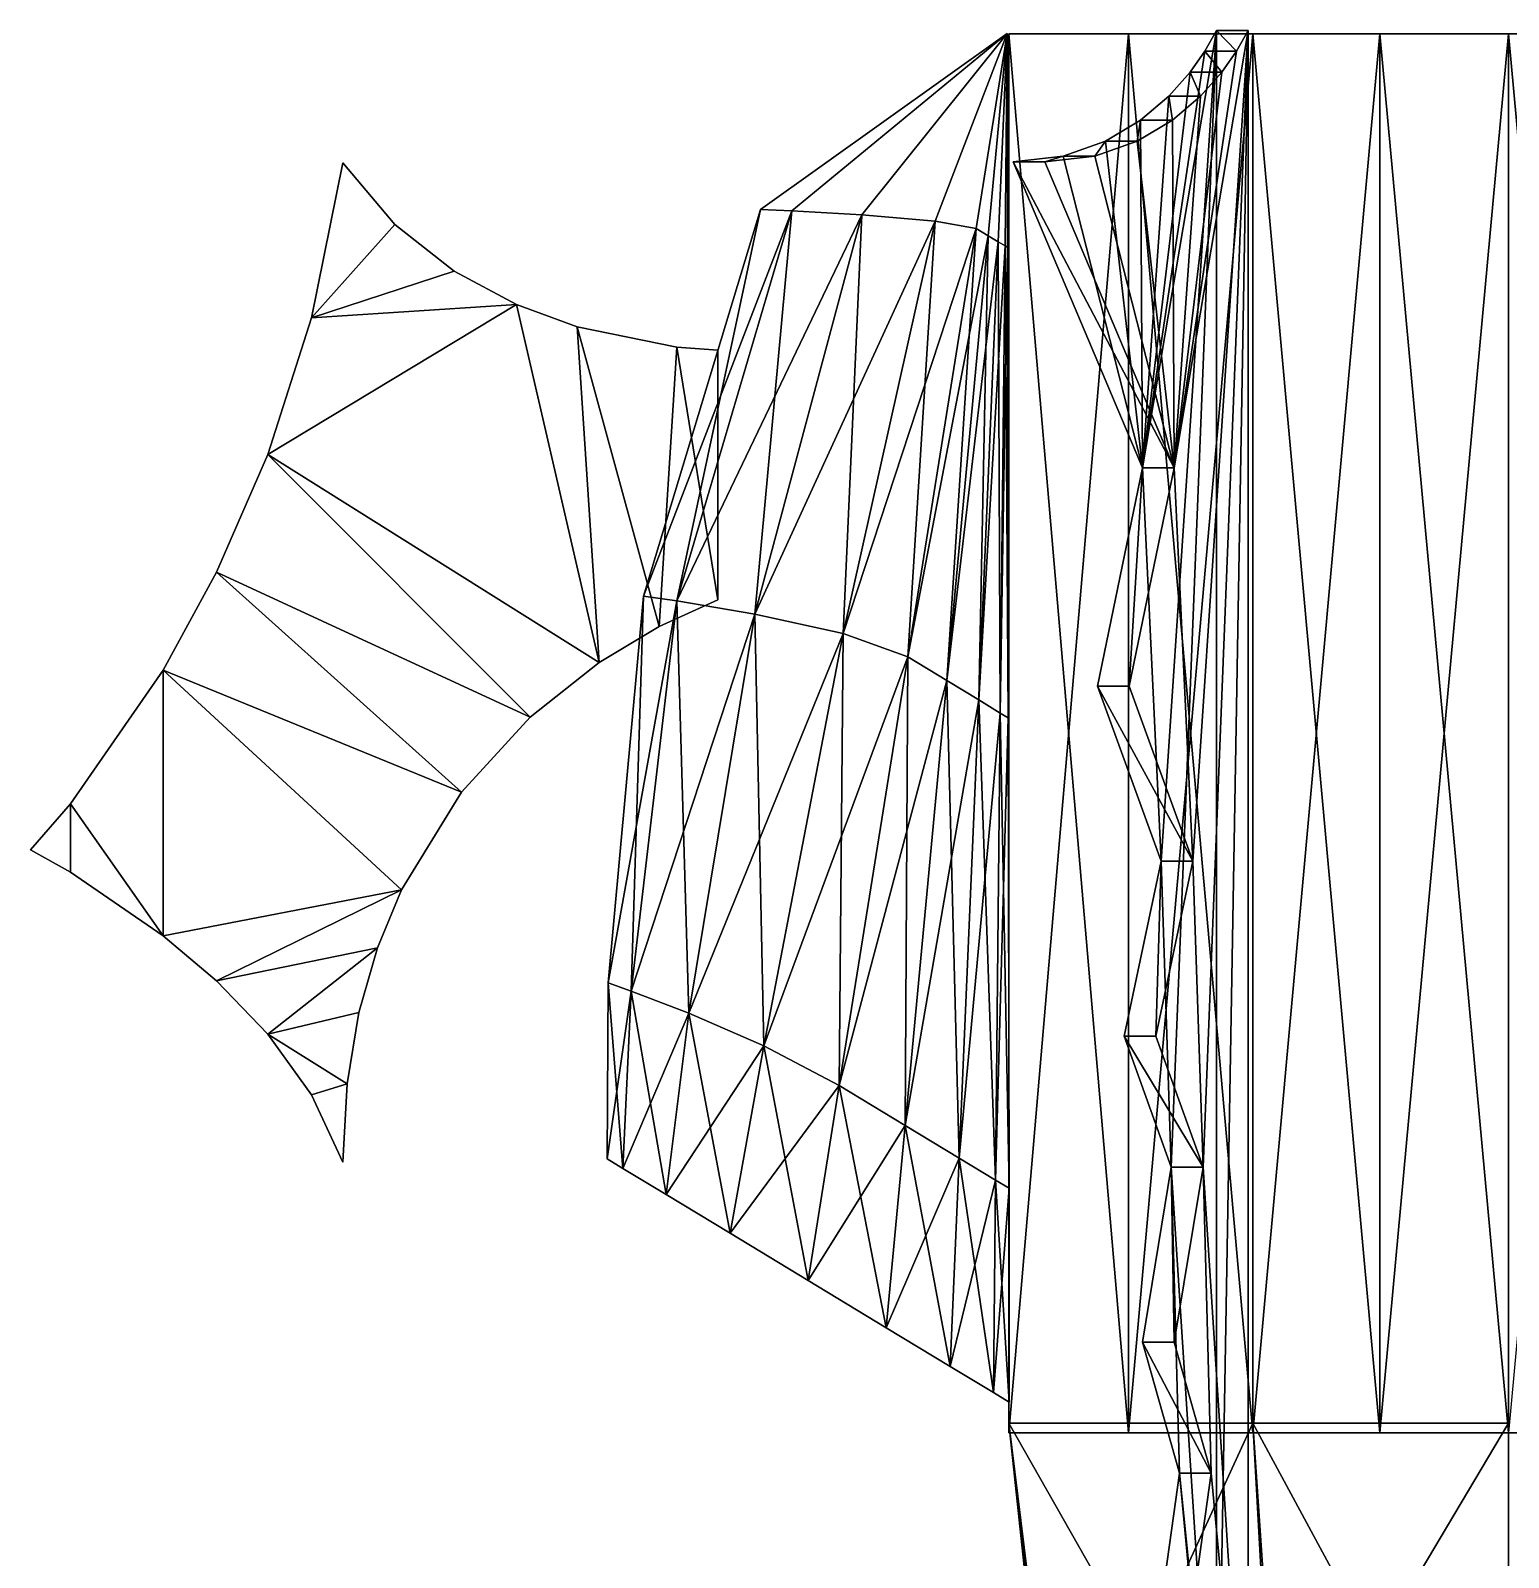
# Model space of a CAD drawing. Header units: metres. Extents: x -2.96 to 2.96, y -4.72 to 1.39.
# Drawn here: x -2.957 to 0, y -1.669 to 1.387 of the extents above; entities that cross this region are included whole.
import ezdxf

# ---------------------------------------------------------------- set-up
doc = ezdxf.new("R2010")
doc.units = ezdxf.units.M

msp = doc.modelspace()

# ---------------------------------------------------------------- linework, layer by layer
at = {"layer": 'Fin 2'}
for points in [[(-0.7322, 0.512, 0.6176), (-0.5843, 1.387, 0.3004), (-0.6074, 1.346, 0.35)], [(-0.6952, -0.2755, 0.5383), (-0.5843, 1.387, 0.3004), (-0.7322, 0.512, 0.6176)], [(-0.6747, -0.888, 0.4943), (-0.5843, 1.387, 0.3004), (-0.6952, -0.2755, 0.5383)], [(-0.6747, -0.888, 0.4943), (-0.5843, -2.288, 0.3004), (-0.5843, 1.387, 0.3004)], [(-0.6688, 0.512, 0.6472), (-0.544, 1.346, 0.3796), (-0.5208, 1.387, 0.33)], [(-0.6318, -0.2755, 0.5679), (-0.6688, 0.512, 0.6472), (-0.5208, 1.387, 0.33)], [(-0.6318, -0.2755, 0.5679), (-0.5208, 1.387, 0.33), (-0.6112, -0.888, 0.5238)], [(-0.5208, 1.387, 0.33), (-0.5208, -2.288, 0.33), (-0.6112, -0.888, 0.5238)], [(-0.544, 1.346, 0.3796), (-0.6074, 1.346, 0.35), (-0.5843, 1.387, 0.3004)], [(-0.5208, 1.387, 0.33), (-0.5843, -2.288, 0.3004), (-0.5208, -2.288, 0.33)], [(-0.5208, 1.387, 0.33), (-0.5843, 1.387, 0.3004), (-0.5843, -2.288, 0.3004)], [(-0.544, 1.346, 0.3796), (-0.5843, 1.387, 0.3004), (-0.5208, 1.387, 0.33)], [(-0.6371, 1.3039, 0.4138), (-0.7322, 0.512, 0.6176), (-0.6074, 1.346, 0.35)], [(-0.544, 1.346, 0.3796), (-0.6688, 0.512, 0.6472), (-0.5737, 1.3039, 0.4434)], [(-0.5737, 1.3039, 0.4434), (-0.6371, 1.3039, 0.4138), (-0.6074, 1.346, 0.35)], [(-0.5737, 1.3039, 0.4434), (-0.6074, 1.346, 0.35), (-0.544, 1.346, 0.3796)], [(-0.7322, 0.512, 0.6176), (-0.6371, 1.3039, 0.4138), (-0.6798, 1.2557, 0.5053)], [(-0.6164, 1.2557, 0.5349), (-0.6798, 1.2557, 0.5053), (-0.6371, 1.3039, 0.4138)], [(-0.6688, 0.512, 0.6472), (-0.6164, 1.2557, 0.5349), (-0.5737, 1.3039, 0.4434)], [(-0.6164, 1.2557, 0.5349), (-0.6371, 1.3039, 0.4138), (-0.5737, 1.3039, 0.4434)], [(-0.6725, 1.2076, 0.6553), (-0.736, 1.2076, 0.6257), (-0.6798, 1.2557, 0.5053)], [(-0.736, 1.2076, 0.6257), (-0.7322, 0.512, 0.6176), (-0.6798, 1.2557, 0.5053)], [(-0.6725, 1.2076, 0.6553), (-0.6798, 1.2557, 0.5053), (-0.6164, 1.2557, 0.5349)], [(-0.6725, 1.2076, 0.6553), (-0.6164, 1.2557, 0.5349), (-0.6688, 0.512, 0.6472)], [(-0.7427, 1.1655, 0.8058), (-0.8062, 1.1655, 0.7762), (-0.736, 1.2076, 0.6257)], [(-0.7322, 0.512, 0.6176), (-0.736, 1.2076, 0.6257), (-0.8062, 1.1655, 0.7762)], [(-0.7427, 1.1655, 0.8058), (-0.736, 1.2076, 0.6257), (-0.6725, 1.2076, 0.6553)], [(-0.6688, 0.512, 0.6472), (-0.7427, 1.1655, 0.8058), (-0.6725, 1.2076, 0.6553)], [(-0.8276, 1.1358, 0.9877), (-0.891, 1.1358, 0.9582), (-0.8062, 1.1655, 0.7762)], [(-0.891, 1.1358, 0.9582), (-0.7322, 0.512, 0.6176), (-0.8062, 1.1655, 0.7762)], [(-0.8276, 1.1358, 0.9877), (-0.8062, 1.1655, 0.7762), (-0.7427, 1.1655, 0.8058)], [(-0.6688, 0.512, 0.6472), (-0.8276, 1.1358, 0.9877), (-0.7427, 1.1655, 0.8058)], [(-0.9276, 1.1245, 1.2023), (-0.9911, 1.1245, 1.1727), (-0.891, 1.1358, 0.9582)], [(-0.7322, 0.512, 0.6176), (-0.891, 1.1358, 0.9582), (-0.9911, 1.1245, 1.1727)], [(-0.9276, 1.1245, 1.2023), (-0.891, 1.1358, 0.9582), (-0.8276, 1.1358, 0.9877)], [(-0.8276, 1.1358, 0.9877), (-0.6688, 0.512, 0.6472), (-0.9276, 1.1245, 1.2023)], [(-0.6688, 0.512, 0.6472), (-0.9911, 1.1245, 1.1727), (-0.9276, 1.1245, 1.2023)], [(-0.6688, 0.512, 0.6472), (-0.7322, 0.512, 0.6176), (-0.9911, 1.1245, 1.1727)], [(-0.7591, 0.0745, 0.8411), (-0.8226, 0.0745, 0.8115), (-0.7322, 0.512, 0.6176)], [(-0.8226, 0.0745, 0.8115), (-0.6952, -0.2755, 0.5383), (-0.7322, 0.512, 0.6176)], [(-0.7591, 0.0745, 0.8411), (-0.7322, 0.512, 0.6176), (-0.6688, 0.512, 0.6472)], [(-0.6688, 0.512, 0.6472), (-0.6318, -0.2755, 0.5679), (-0.7591, 0.0745, 0.8411)], [(-0.6318, -0.2755, 0.5679), (-0.8226, 0.0745, 0.8115), (-0.7591, 0.0745, 0.8411)], [(-0.6318, -0.2755, 0.5679), (-0.6952, -0.2755, 0.5383), (-0.8226, 0.0745, 0.8115)], [(-0.7057, -0.6255, 0.7265), (-0.7692, -0.6255, 0.6969), (-0.6952, -0.2755, 0.5383)], [(-0.6747, -0.888, 0.4943), (-0.6952, -0.2755, 0.5383), (-0.7692, -0.6255, 0.6969)], [(-0.7057, -0.6255, 0.7265), (-0.6952, -0.2755, 0.5383), (-0.6318, -0.2755, 0.5679)], [(-0.7057, -0.6255, 0.7265), (-0.6318, -0.2755, 0.5679), (-0.6112, -0.888, 0.5238)], [(-0.6112, -0.888, 0.5238), (-0.7692, -0.6255, 0.6969), (-0.7057, -0.6255, 0.7265)], [(-0.6112, -0.888, 0.5238), (-0.6747, -0.888, 0.4943), (-0.7692, -0.6255, 0.6969)], [(-0.6688, -1.238, 0.6472), (-0.7322, -1.238, 0.6176), (-0.6747, -0.888, 0.4943)], [(-0.6582, -1.5005, 0.459), (-0.6747, -0.888, 0.4943), (-0.7322, -1.238, 0.6176)], [(-0.6688, -1.238, 0.6472), (-0.6747, -0.888, 0.4943), (-0.6112, -0.888, 0.5238)], [(-0.6747, -0.888, 0.4943), (-0.6582, -1.5005, 0.459), (-0.5843, -2.288, 0.3004)], [(-0.6112, -0.888, 0.5238), (-0.5948, -1.5005, 0.4886), (-0.6688, -1.238, 0.6472)], [(-0.5208, -2.288, 0.33), (-0.5948, -1.5005, 0.4886), (-0.6112, -0.888, 0.5238)], [(-0.5948, -1.5005, 0.4886), (-0.7322, -1.238, 0.6176), (-0.6688, -1.238, 0.6472)], [(-0.5948, -1.5005, 0.4886), (-0.6582, -1.5005, 0.459), (-0.7322, -1.238, 0.6176)], [(-0.6318, -1.763, 0.5679), (-0.6952, -1.763, 0.5383), (-0.6582, -1.5005, 0.459)], [(-0.6952, -1.763, 0.5383), (-0.5843, -2.288, 0.3004), (-0.6582, -1.5005, 0.459)], [(-0.6318, -1.763, 0.5679), (-0.6582, -1.5005, 0.459), (-0.5948, -1.5005, 0.4886)], [(-0.5948, -1.5005, 0.4886), (-0.5208, -2.288, 0.33), (-0.6318, -1.763, 0.5679)]]:
    msp.add_3dface(points, dxfattribs=at)
at = {"layer": 'Hull'}
for points in [[(-1, -1.4194, -0.3), (-1, 1.3806, 0.3), (-1, -1.4194, 0.3)], [(-1, -1.4194, -0.3), (-1, 1.3806, -0.3), (-1, 1.3806, 0.3)], [(-0.7603, -1.4194, -0.3984), (-1, 1.3806, -0.3), (-1, -1.4194, -0.3)], [(-0.7603, -1.4194, -0.3984), (-0.7603, 1.3806, -0.3984), (-1, 1.3806, -0.3)], [(-1, -1.4194, 0.3), (-0.7603, 1.3806, 0.3984), (-0.7603, -1.4194, 0.3984)], [(-1, -1.4194, 0.3), (-1, 1.3806, 0.3), (-0.7603, 1.3806, 0.3984)], [(-1, 1.3806, -0.3), (-0.7603, 1.3806, -0.3984), (-1, 1.3806, 0.3)], [(-0.7603, 1.3806, 0.3984), (-1, 1.3806, 0.3), (-0.7603, 1.3806, -0.3984)], [(-0.5117, -1.4194, -0.4687), (-0.7603, 1.3806, -0.3984), (-0.7603, -1.4194, -0.3984)], [(-0.5117, -1.4194, -0.4687), (-0.5117, 1.3806, -0.4687), (-0.7603, 1.3806, -0.3984)], [(-0.7603, -1.4194, 0.3984), (-0.5117, 1.3806, 0.4688), (-0.5117, -1.4194, 0.4688)], [(-0.7603, -1.4194, 0.3984), (-0.7603, 1.3806, 0.3984), (-0.5117, 1.3806, 0.4688)], [(-0.7603, 1.3806, -0.3984), (-0.5117, 1.3806, -0.4687), (-0.7603, 1.3806, 0.3984)], [(-0.5117, 1.3806, 0.4688), (-0.7603, 1.3806, 0.3984), (-0.5117, 1.3806, -0.4687)], [(-0.2573, -1.4194, -0.5109), (-0.5117, 1.3806, -0.4687), (-0.5117, -1.4194, -0.4687)], [(-0.2573, -1.4194, -0.5109), (-0.2573, 1.3806, -0.5109), (-0.5117, 1.3806, -0.4687)], [(-0.5117, -1.4194, 0.4688), (-0.2573, 1.3806, 0.5109), (-0.2573, -1.4194, 0.5109)], [(-0.5117, -1.4194, 0.4688), (-0.5117, 1.3806, 0.4688), (-0.2573, 1.3806, 0.5109)], [(-0.5117, 1.3806, -0.4687), (-0.2573, 1.3806, -0.5109), (-0.5117, 1.3806, 0.4688)], [(-0.2573, 1.3806, -0.5109), (-0.2573, 1.3806, 0.5109), (-0.5117, 1.3806, 0.4688)], [(0, -1.4194, -0.525), (-0.2573, 1.3806, -0.5109), (-0.2573, -1.4194, -0.5109)], [(0, -1.4194, -0.525), (0, 1.3806, -0.525), (-0.2573, 1.3806, -0.5109)], [(-0.2573, -1.4194, 0.5109), (0, 1.3806, 0.525), (0, -1.4194, 0.525)], [(-0.2573, -1.4194, 0.5109), (-0.2573, 1.3806, 0.5109), (0, 1.3806, 0.525)], [(-0.2573, 1.3806, 0.5109), (-0.2573, 1.3806, -0.5109), (0, 1.3806, 0.525)], [(0, 1.3806, -0.525), (0, 1.3806, 0.525), (-0.2573, 1.3806, -0.5109)], [(0.2573, -1.4194, -0.5109), (0, 1.3806, -0.525), (0, -1.4194, -0.525)], [(0.2573, -1.4194, -0.5109), (0.2573, 1.3806, -0.5109), (0, 1.3806, -0.525)], [(0, -1.4194, 0.525), (0, 1.3806, 0.525), (0.2573, 1.3806, 0.5109)], [(0.2573, 1.3806, -0.5109), (0.2573, 1.3806, 0.5109), (0, 1.3806, -0.525)], [(0.2573, 1.3806, 0.5109), (0, 1.3806, 0.525), (0, 1.3806, -0.525)], [(-0.7603, -1.4194, 0.3984), (-1, -1.4194, -0.3), (-1, -1.4194, 0.3)], [(-1, -1.4194, -0.3), (-0.7603, -1.4194, 0.3984), (-0.7603, -1.4194, -0.3984)], [(-0.5117, -1.4194, -0.4687), (-0.7603, -1.4194, -0.3984), (-0.5117, -1.4194, 0.4688)], [(-0.7603, -1.4194, 0.3984), (-0.5117, -1.4194, 0.4688), (-0.7603, -1.4194, -0.3984)], [(-0.2573, -1.4194, 0.5109), (-0.2573, -1.4194, -0.5109), (-0.5117, -1.4194, -0.4687)], [(-0.5117, -1.4194, 0.4688), (-0.2573, -1.4194, 0.5109), (-0.5117, -1.4194, -0.4687)], [(-0.2573, -1.4194, -0.5109), (-0.2573, -1.4194, 0.5109), (0, -1.4194, -0.525)], [(-0.2573, -1.4194, 0.5109), (0, -1.4194, 0.525), (0, -1.4194, -0.525)], [(0, -1.4194, -0.525), (0, -1.4194, 0.525), (0.2573, -1.4194, -0.5109)]]:
    msp.add_3dface(points, dxfattribs=at)
at = {"layer": 'Nose'}
for points in [[(-0.8965, -2.3137, 0.0857), (-1, -1.4, 0.2978), (-0.8965, -2.239, 0.2811)], [(-0.8965, -2.3137, 0.0857), (-1, -1.4, 0.0915), (-1, -1.4, 0.2978)], [(-0.8965, -2.3393, -0.0007), (-1, -1.4, 0.0915), (-0.8965, -2.3137, 0.0857)], [(-0.8965, -2.3393, -0.0007), (-1, -1.4, -0.0022), (-1, -1.4, 0.0915)], [(-0.8965, -2.3469, -0.082), (-1, -1.4, -0.0022), (-0.8965, -2.3393, -0.0007)], [(-0.8965, -2.3469, -0.082), (-1, -1.4, -0.096), (-1, -1.4, -0.0022)], [(-0.8965, -2.3675, -0.2619), (-1, -1.4, -0.096), (-0.8965, -2.3469, -0.082)], [(-0.8965, -2.3675, -0.2619), (-1, -1.4, -0.3022), (-1, -1.4, -0.096)], [(-0.4587, -2.3527, -0.4), (-1, -1.4, -0.3022), (-0.8965, -2.3675, -0.2619)], [(-0.4587, -2.3527, -0.4), (-0.5117, -1.4, -0.471), (-1, -1.4, -0.3022)], [(-0.8965, -2.239, 0.2811), (-1, -1.4, 0.2978), (-0.5117, -1.4, 0.4665)], [(-0.5117, -1.4, -0.471), (-1, -1.4, -0.096), (-1, -1.4, -0.3022)], [(-1, -1.4, -0.0022), (-1, -1.4, -0.096), (-0.5117, -1.4, -0.471)], [(-0.5117, -1.4, 0.4665), (-1, -1.4, 0.0915), (-1, -1.4, -0.0022)], [(-1, -1.4, 0.0915), (-0.5117, -1.4, 0.4665), (-1, -1.4, 0.2978)], [(-0.5117, -1.4, 0.4665), (-1, -1.4, -0.0022), (-0.5117, -1.4, -0.471)], [(-0.8965, -2.239, 0.2811), (-0.5117, -1.4, 0.4665), (-0.4587, -2.1729, 0.4423)], [(0, -2.3477, -0.4461), (-0.5117, -1.4, -0.471), (-0.4587, -2.3527, -0.4)], [(0, -2.3477, -0.4461), (0, -1.4, -0.5272), (-0.5117, -1.4, -0.471)], [(-0.4587, -2.1729, 0.4423), (-0.5117, -1.4, 0.4665), (0, -1.4, 0.5228)], [(0, -1.4, -0.5272), (-0.5117, -1.4, 0.4665), (-0.5117, -1.4, -0.471)], [(-0.5117, -1.4, 0.4665), (0, -1.4, -0.5272), (0, -1.4, 0.5228)], [(-0.4587, -2.1729, 0.4423), (0, -1.4, 0.5228), (0, -2.1509, 0.4961)]]:
    msp.add_3dface(points, dxfattribs=at)
at = {"layer": 'Wing 1'}
for points in [[(-2.3323, 1.1223, -0.0507), (-2.3951, 0.812, 0.0493), (-2.3951, 0.812, -0.0507)], [(-2.3323, 1.1223, -0.0507), (-2.3323, 1.1223, 0.0493), (-2.3951, 0.812, 0.0493)], [(-2.2283, 0.9985, -0.0507), (-2.3323, 1.1223, -0.0507), (-2.3951, 0.812, -0.0507)], [(-2.3323, 1.1223, 0.0493), (-2.2283, 0.9985, 0.0493), (-2.3951, 0.812, 0.0493)], [(-2.2283, 0.9985, -0.0507), (-2.3323, 1.1223, 0.0493), (-2.3323, 1.1223, -0.0507)], [(-2.2283, 0.9985, -0.0507), (-2.2283, 0.9985, 0.0493), (-2.3323, 1.1223, 0.0493)], [(-2.2283, 0.9985, -0.0507), (-2.3951, 0.812, -0.0507), (-2.1097, 0.9055, -0.0507)], [(-2.3951, 0.812, 0.0493), (-2.2283, 0.9985, 0.0493), (-2.1097, 0.9055, 0.0493)], [(-2.1097, 0.9055, -0.0507), (-2.2283, 0.9985, 0.0493), (-2.2283, 0.9985, -0.0507)], [(-2.1097, 0.9055, -0.0507), (-2.1097, 0.9055, 0.0493), (-2.2283, 0.9985, 0.0493)], [(-2.1097, 0.9055, -0.0507), (-2.3951, 0.812, -0.0507), (-1.9852, 0.8388, -0.0507)], [(-2.3951, 0.812, 0.0493), (-2.1097, 0.9055, 0.0493), (-1.9852, 0.8388, 0.0493)], [(-1.9852, 0.8388, -0.0507), (-2.1097, 0.9055, 0.0493), (-2.1097, 0.9055, -0.0507)], [(-1.9852, 0.8388, -0.0507), (-1.9852, 0.8388, 0.0493), (-2.1097, 0.9055, 0.0493)], [(-2.3951, 0.812, -0.0507), (-2.4827, 0.5383, -0.0507), (-1.9852, 0.8388, -0.0507)], [(-2.4827, 0.5383, -0.0507), (-1.8196, 0.122, -0.0507), (-1.9852, 0.8388, -0.0507)], [(-1.8196, 0.122, 0.0493), (-2.4827, 0.5383, 0.0493), (-1.9852, 0.8388, 0.0493)], [(-2.3951, 0.812, 0.0493), (-1.9852, 0.8388, 0.0493), (-2.4827, 0.5383, 0.0493)], [(-1.8636, 0.7941, -0.0507), (-1.9852, 0.8388, 0.0493), (-1.9852, 0.8388, -0.0507)], [(-1.8636, 0.7941, -0.0507), (-1.8636, 0.7941, 0.0493), (-1.9852, 0.8388, 0.0493)], [(-1.8196, 0.122, -0.0507), (-1.8636, 0.7941, -0.0507), (-1.9852, 0.8388, -0.0507)], [(-1.8196, 0.122, 0.0493), (-1.9852, 0.8388, 0.0493), (-1.8636, 0.7941, 0.0493)], [(-2.3951, 0.812, -0.0507), (-2.4827, 0.5383, 0.0493), (-2.4827, 0.5383, -0.0507)], [(-2.3951, 0.812, -0.0507), (-2.3951, 0.812, 0.0493), (-2.4827, 0.5383, 0.0493)], [(-1.6644, 0.7531, -0.0507), (-1.8636, 0.7941, 0.0493), (-1.8636, 0.7941, -0.0507)], [(-1.6644, 0.7531, -0.0507), (-1.6644, 0.7531, 0.0493), (-1.8636, 0.7941, 0.0493)], [(-1.6644, 0.7531, -0.0507), (-1.8636, 0.7941, -0.0507), (-1.6995, 0.1945, -0.0507)], [(-1.8636, 0.7941, -0.0507), (-1.8196, 0.122, -0.0507), (-1.6995, 0.1945, -0.0507)], [(-1.8636, 0.7941, 0.0493), (-1.6644, 0.7531, 0.0493), (-1.6995, 0.1945, 0.0493)], [(-1.8636, 0.7941, 0.0493), (-1.6995, 0.1945, 0.0493), (-1.8196, 0.122, 0.0493)], [(-1.5823, 0.2473, -0.0507), (-1.6644, 0.7531, -0.0507), (-1.6995, 0.1945, -0.0507)], [(-1.6644, 0.7531, 0.0493), (-1.5823, 0.2473, 0.0493), (-1.6995, 0.1945, 0.0493)], [(-1.5823, 0.7473, -0.0507), (-1.6644, 0.7531, 0.0493), (-1.6644, 0.7531, -0.0507)], [(-1.5823, 0.7473, -0.0507), (-1.5823, 0.7473, 0.0493), (-1.6644, 0.7531, 0.0493)], [(-1.6644, 0.7531, -0.0507), (-1.5823, 0.2473, -0.0507), (-1.5823, 0.7473, -0.0507)], [(-1.5823, 0.2473, 0.0493), (-1.6644, 0.7531, 0.0493), (-1.5823, 0.7473, 0.0493)], [(-1.5823, 0.2473, -0.0507), (-1.5823, 0.7473, 0.0493), (-1.5823, 0.7473, -0.0507)], [(-1.5823, 0.2473, -0.0507), (-1.5823, 0.2473, 0.0493), (-1.5823, 0.7473, 0.0493)], [(-2.4827, 0.5383, -0.0507), (-2.585, 0.3027, 0.0493), (-2.585, 0.3027, -0.0507)], [(-2.4827, 0.5383, -0.0507), (-2.4827, 0.5383, 0.0493), (-2.585, 0.3027, 0.0493)], [(-1.9573, 0.0129, -0.0507), (-2.4827, 0.5383, -0.0507), (-2.585, 0.3027, -0.0507)], [(-2.4827, 0.5383, 0.0493), (-1.9573, 0.0129, 0.0493), (-2.585, 0.3027, 0.0493)], [(-1.8196, 0.122, -0.0507), (-2.4827, 0.5383, -0.0507), (-1.9573, 0.0129, -0.0507)], [(-1.8196, 0.122, 0.0493), (-1.9573, 0.0129, 0.0493), (-2.4827, 0.5383, 0.0493)], [(-2.585, 0.3027, -0.0507), (-2.6917, 0.1066, 0.0493), (-2.6917, 0.1066, -0.0507)], [(-2.585, 0.3027, -0.0507), (-2.585, 0.3027, 0.0493), (-2.6917, 0.1066, 0.0493)], [(-2.095, -0.1373, -0.0507), (-2.585, 0.3027, -0.0507), (-2.6917, 0.1066, -0.0507)], [(-2.095, -0.1373, 0.0493), (-2.6917, 0.1066, 0.0493), (-2.585, 0.3027, 0.0493)], [(-1.9573, 0.0129, -0.0507), (-2.585, 0.3027, -0.0507), (-2.095, -0.1373, -0.0507)], [(-2.585, 0.3027, 0.0493), (-1.9573, 0.0129, 0.0493), (-2.095, -0.1373, 0.0493)], [(-1.6995, 0.1945, -0.0507), (-1.5823, 0.2473, 0.0493), (-1.5823, 0.2473, -0.0507)], [(-1.6995, 0.1945, -0.0507), (-1.6995, 0.1945, 0.0493), (-1.5823, 0.2473, 0.0493)], [(-1.8196, 0.122, -0.0507), (-1.6995, 0.1945, 0.0493), (-1.6995, 0.1945, -0.0507)], [(-1.8196, 0.122, -0.0507), (-1.8196, 0.122, 0.0493), (-1.6995, 0.1945, 0.0493)], [(-2.6917, 0.1066, -0.0507), (-2.8773, -0.1609, 0.0493), (-2.8773, -0.1609, -0.0507)], [(-2.6917, 0.1066, -0.0507), (-2.6917, 0.1066, 0.0493), (-2.8773, -0.1609, 0.0493)], [(-2.6917, -0.4246, -0.0507), (-2.6917, 0.1066, -0.0507), (-2.8773, -0.1609, -0.0507)], [(-2.6917, -0.4246, 0.0493), (-2.8773, -0.1609, 0.0493), (-2.6917, 0.1066, 0.0493)], [(-2.6917, 0.1066, -0.0507), (-2.6917, -0.4246, -0.0507), (-2.2151, -0.3328, -0.0507)], [(-2.2151, -0.3328, -0.0507), (-2.095, -0.1373, -0.0507), (-2.6917, 0.1066, -0.0507)], [(-2.095, -0.1373, 0.0493), (-2.2151, -0.3328, 0.0493), (-2.6917, 0.1066, 0.0493)], [(-2.6917, 0.1066, 0.0493), (-2.2151, -0.3328, 0.0493), (-2.6917, -0.4246, 0.0493)], [(-1.9573, 0.0129, -0.0507), (-1.8196, 0.122, 0.0493), (-1.8196, 0.122, -0.0507)], [(-1.9573, 0.0129, -0.0507), (-1.9573, 0.0129, 0.0493), (-1.8196, 0.122, 0.0493)], [(-2.095, -0.1373, -0.0507), (-1.9573, 0.0129, 0.0493), (-1.9573, 0.0129, -0.0507)], [(-2.095, -0.1373, -0.0507), (-2.095, -0.1373, 0.0493), (-1.9573, 0.0129, 0.0493)], [(-2.2151, -0.3328, -0.0507), (-2.095, -0.1373, 0.0493), (-2.095, -0.1373, -0.0507)], [(-2.2151, -0.3328, -0.0507), (-2.2151, -0.3328, 0.0493), (-2.095, -0.1373, 0.0493)], [(-2.8773, -0.1609, -0.0507), (-2.9573, -0.2527, 0.0493), (-2.9573, -0.2527, -0.0507)], [(-2.8773, -0.1609, -0.0507), (-2.8773, -0.1609, 0.0493), (-2.9573, -0.2527, 0.0493)], [(-2.8773, -0.2977, -0.0507), (-2.8773, -0.1609, -0.0507), (-2.9573, -0.2527, -0.0507)], [(-2.8773, -0.2977, 0.0493), (-2.9573, -0.2527, 0.0493), (-2.8773, -0.1609, 0.0493)], [(-2.8773, -0.1609, -0.0507), (-2.8773, -0.2977, -0.0507), (-2.6917, -0.4246, -0.0507)], [(-2.8773, -0.1609, 0.0493), (-2.6917, -0.4246, 0.0493), (-2.8773, -0.2977, 0.0493)], [(-2.9573, -0.2527, -0.0507), (-2.8773, -0.2977, 0.0493), (-2.8773, -0.2977, -0.0507)], [(-2.9573, -0.2527, -0.0507), (-2.9573, -0.2527, 0.0493), (-2.8773, -0.2977, 0.0493)], [(-2.8773, -0.2977, -0.0507), (-2.6917, -0.4246, 0.0493), (-2.6917, -0.4246, -0.0507)], [(-2.8773, -0.2977, -0.0507), (-2.8773, -0.2977, 0.0493), (-2.6917, -0.4246, 0.0493)], [(-2.2151, -0.3328, -0.0507), (-2.6917, -0.4246, -0.0507), (-2.585, -0.5152, -0.0507)], [(-2.2151, -0.3328, 0.0493), (-2.585, -0.5152, 0.0493), (-2.6917, -0.4246, 0.0493)], [(-2.2151, -0.3328, -0.0507), (-2.585, -0.5152, -0.0507), (-2.2631, -0.449, -0.0507)], [(-2.585, -0.5152, 0.0493), (-2.2151, -0.3328, 0.0493), (-2.2631, -0.449, 0.0493)], [(-2.2631, -0.449, -0.0507), (-2.2151, -0.3328, 0.0493), (-2.2151, -0.3328, -0.0507)], [(-2.2631, -0.449, -0.0507), (-2.2631, -0.449, 0.0493), (-2.2151, -0.3328, 0.0493)], [(-2.6917, -0.4246, -0.0507), (-2.585, -0.5152, 0.0493), (-2.585, -0.5152, -0.0507)], [(-2.6917, -0.4246, -0.0507), (-2.6917, -0.4246, 0.0493), (-2.585, -0.5152, 0.0493)], [(-2.585, -0.5152, -0.0507), (-2.4827, -0.6219, -0.0507), (-2.2631, -0.449, -0.0507)], [(-2.4827, -0.6219, 0.0493), (-2.585, -0.5152, 0.0493), (-2.2631, -0.449, 0.0493)], [(-2.2631, -0.449, -0.0507), (-2.4827, -0.6219, -0.0507), (-2.3001, -0.5782, -0.0507)], [(-2.2631, -0.449, 0.0493), (-2.3001, -0.5782, 0.0493), (-2.4827, -0.6219, 0.0493)], [(-2.3001, -0.5782, -0.0507), (-2.2631, -0.449, 0.0493), (-2.2631, -0.449, -0.0507)], [(-2.3001, -0.5782, -0.0507), (-2.3001, -0.5782, 0.0493), (-2.2631, -0.449, 0.0493)], [(-2.585, -0.5152, -0.0507), (-2.4827, -0.6219, 0.0493), (-2.4827, -0.6219, -0.0507)], [(-2.585, -0.5152, -0.0507), (-2.585, -0.5152, 0.0493), (-2.4827, -0.6219, 0.0493)], [(-2.4827, -0.6219, -0.0507), (-2.3239, -0.7209, -0.0507), (-2.3001, -0.5782, -0.0507)], [(-2.4827, -0.6219, 0.0493), (-2.3001, -0.5782, 0.0493), (-2.3239, -0.7209, 0.0493)], [(-2.3239, -0.7209, -0.0507), (-2.3001, -0.5782, 0.0493), (-2.3001, -0.5782, -0.0507)], [(-2.3239, -0.7209, -0.0507), (-2.3239, -0.7209, 0.0493), (-2.3001, -0.5782, 0.0493)], [(-2.4827, -0.6219, -0.0507), (-2.3951, -0.7432, 0.0493), (-2.3951, -0.7432, -0.0507)], [(-2.4827, -0.6219, -0.0507), (-2.4827, -0.6219, 0.0493), (-2.3951, -0.7432, 0.0493)], [(-2.3951, -0.7432, -0.0507), (-2.3239, -0.7209, -0.0507), (-2.4827, -0.6219, -0.0507)], [(-2.4827, -0.6219, 0.0493), (-2.3239, -0.7209, 0.0493), (-2.3951, -0.7432, 0.0493)], [(-2.3239, -0.7209, -0.0507), (-2.3951, -0.7432, -0.0507), (-2.3323, -0.8777, -0.0507)], [(-2.3323, -0.8777, 0.0493), (-2.3951, -0.7432, 0.0493), (-2.3239, -0.7209, 0.0493)], [(-2.3323, -0.8777, -0.0507), (-2.3239, -0.7209, 0.0493), (-2.3239, -0.7209, -0.0507)], [(-2.3323, -0.8777, -0.0507), (-2.3323, -0.8777, 0.0493), (-2.3239, -0.7209, 0.0493)], [(-2.3951, -0.7432, -0.0507), (-2.3323, -0.8777, 0.0493), (-2.3323, -0.8777, -0.0507)], [(-2.3951, -0.7432, -0.0507), (-2.3951, -0.7432, 0.0493), (-2.3323, -0.8777, 0.0493)]]:
    msp.add_3dface(points, dxfattribs=at)
at = {"layer": '\x7f\x7f\x7fIntake 1'}
for points in [[(-1.4968, 1.0291, 0), (-1.003, 1.381, 0.1985), (-1.4342, 1.0261, 0.2691)], [(-1.4968, 1.0291, 0), (-1.003, 1.381, 0), (-1.003, 1.381, 0.1985)], [(-1.4342, 1.0261, -0.2691), (-1.003, 1.381, 0), (-1.4968, 1.0291, 0)], [(-1.4342, 1.0261, 0.2691), (-1.003, 1.381, 0.292), (-1.294, 1.018, 0.4094)], [(-1.4342, 1.0261, 0.2691), (-1.003, 1.381, 0.1985), (-1.003, 1.381, 0.292)], [(-1.4342, 1.0261, -0.2691), (-1.003, 1.381, -0.1985), (-1.003, 1.381, 0)], [(-1.294, 1.018, -0.4094), (-1.003, 1.381, -0.1985), (-1.4342, 1.0261, -0.2691)], [(-1.294, 1.018, 0.4094), (-1.003, 1.381, 0.3195), (-1.1472, 1.0058, 0.4628)], [(-1.294, 1.018, 0.4094), (-1.003, 1.381, 0.292), (-1.003, 1.381, 0.3195)], [(-1.294, 1.018, -0.4094), (-1.003, 1.381, -0.292), (-1.003, 1.381, -0.1985)], [(-1.1472, 1.0058, -0.4628), (-1.003, 1.381, -0.292), (-1.294, 1.018, -0.4094)], [(-1.1472, 1.0058, 0.4628), (-1.003, 1.381, 0.32), (-1.0652, 0.9911, 0.4713)], [(-1.1472, 1.0058, 0.4628), (-1.003, 1.381, 0.3195), (-1.003, 1.381, 0.32)], [(-1.1472, 1.0058, -0.4628), (-1.003, 1.381, -0.3195), (-1.003, 1.381, -0.292)], [(-1.0652, 0.9911, -0.4712), (-1.003, 1.381, -0.3195), (-1.1472, 1.0058, -0.4628)], [(-1.0652, 0.9911, -0.4712), (-1.003, 1.381, -0.32), (-1.003, 1.381, -0.3195)], [(-1.0408, 0.9763, -0.4628), (-1.003, 1.381, -0.32), (-1.0652, 0.9911, -0.4712)], [(-1.0652, 0.9911, 0.4713), (-1.003, 1.381, 0.3195), (-1.0408, 0.9763, 0.4628)], [(-1.0652, 0.9911, 0.4713), (-1.003, 1.381, 0.32), (-1.003, 1.381, 0.3195)], [(-1.0408, 0.9763, -0.4628), (-1.003, 1.381, -0.3195), (-1.003, 1.381, -0.32)], [(-1.0208, 0.9642, -0.4094), (-1.003, 1.381, -0.3195), (-1.0408, 0.9763, -0.4628)], [(-1.0408, 0.9763, 0.4628), (-1.003, 1.381, 0.292), (-1.0208, 0.9642, 0.4094)], [(-1.0408, 0.9763, 0.4628), (-1.003, 1.381, 0.3195), (-1.003, 1.381, 0.292)], [(-1.0208, 0.9642, -0.4094), (-1.003, 1.381, -0.292), (-1.003, 1.381, -0.3195)], [(-1.0073, 0.956, -0.2691), (-1.003, 1.381, -0.292), (-1.0208, 0.9642, -0.4094)], [(-1.0208, 0.9642, 0.4094), (-1.003, 1.381, 0.1985), (-1.0073, 0.956, 0.2691)], [(-1.0208, 0.9642, 0.4094), (-1.003, 1.381, 0.292), (-1.003, 1.381, 0.1985)], [(-1.0073, 0.956, -0.2691), (-1.003, 1.381, -0.1985), (-1.003, 1.381, -0.292)], [(-1.0023, 0.953, 0), (-1.003, 1.381, -0.1985), (-1.0073, 0.956, -0.2691)], [(-1.0073, 0.956, 0.2691), (-1.003, 1.381, 0), (-1.0023, 0.953, 0)], [(-1.0073, 0.956, 0.2691), (-1.003, 1.381, 0.1985), (-1.003, 1.381, 0)], [(-1.0023, 0.953, 0), (-1.003, 1.381, 0), (-1.003, 1.381, -0.1985)], [(-1.003, 1.381, -0.292), (-1.003, 1.381, -0.1985), (-1.003, 1.381, -0.1985)], [(-1.003, 1.381, -0.292), (-1.003, 1.381, -0.292), (-1.003, 1.381, -0.3195)], [(-1.003, 1.381, -0.1985), (-1.003, 1.381, 0), (-1.003, 1.381, -0.1985)], [(-1.003, 1.381, 0.1985), (-1.003, 1.381, 0.1985), (-1.003, 1.381, 0.292)], [(-1.003, 1.381, 0.292), (-1.003, 1.381, 0.292), (-1.003, 1.381, 0.3195)], [(-1.003, 1.381, 0), (-1.003, 1.381, 0), (-1.003, 1.381, 0.1985)], [(-1.003, 1.381, -0.3195), (-1.003, 1.381, -0.3195), (-1.003, 1.381, -0.32)], [(-1.003, 1.381, -0.292), (-1.003, 1.381, -0.292), (-1.003, 1.381, -0.1985)], [(-1.003, 1.381, -0.1985), (-1.003, 1.381, 0), (-1.003, 1.381, 0)], [(-1.003, 1.381, 0), (-1.003, 1.381, 0.1985), (-1.003, 1.381, 0.1985)], [(-1.003, 1.381, 0.3195), (-1.003, 1.381, 0.32), (-1.003, 1.381, 0.3195)], [(-1.003, 1.381, 0.292), (-1.003, 1.381, 0.3195), (-1.003, 1.381, 0.3195)], [(-1.003, 1.381, 0.292), (-1.003, 1.381, 0.1985), (-1.003, 1.381, 0.292)], [(-1.003, 1.381, -0.3195), (-1.003, 1.381, -0.3195), (-1.003, 1.381, -0.292)], [(-1.7311, 0.255, 0), (-1.4968, 1.0291, 0), (-1.4342, 1.0261, 0.2691)], [(-1.664, 0.2454, -0.2793), (-1.4968, 1.0291, 0), (-1.7311, 0.255, 0)], [(-1.7311, 0.255, 0), (-1.4342, 1.0261, 0.2691), (-1.664, 0.2454, 0.2793)], [(-1.664, 0.2454, -0.2793), (-1.4342, 1.0261, -0.2691), (-1.4968, 1.0291, 0)], [(-1.664, 0.2454, 0.2793), (-1.4342, 1.0261, 0.2691), (-1.294, 1.018, 0.4094)], [(-1.5081, 0.2192, -0.4541), (-1.4342, 1.0261, -0.2691), (-1.664, 0.2454, -0.2793)], [(-1.664, 0.2454, 0.2793), (-1.294, 1.018, 0.4094), (-1.5081, 0.2192, 0.4541)], [(-1.5081, 0.2192, -0.4541), (-1.294, 1.018, -0.4094), (-1.4342, 1.0261, -0.2691)], [(-1.5081, 0.2192, 0.4541), (-1.294, 1.018, 0.4094), (-1.1472, 1.0058, 0.4628)], [(-1.3315, 0.1805, -0.5444), (-1.294, 1.018, -0.4094), (-1.5081, 0.2192, -0.4541)], [(-1.3315, 0.1805, -0.5444), (-1.1472, 1.0058, -0.4628), (-1.294, 1.018, -0.4094)], [(-1.5081, 0.2192, 0.4541), (-1.1472, 1.0058, 0.4628), (-1.3315, 0.1805, 0.5444)], [(-1.3315, 0.1805, 0.5444), (-1.1472, 1.0058, 0.4628), (-1.0652, 0.9911, 0.4713)], [(-1.2021, 0.1332, -0.57), (-1.1472, 1.0058, -0.4628), (-1.3315, 0.1805, -0.5444)], [(-1.3315, 0.1805, 0.5444), (-1.0652, 0.9911, 0.4713), (-1.2021, 0.1332, 0.57)], [(-1.2021, 0.1332, -0.57), (-1.0652, 0.9911, -0.4712), (-1.1472, 1.0058, -0.4628)], [(-1.124, 0.0859, -0.5444), (-1.0652, 0.9911, -0.4712), (-1.2021, 0.1332, -0.57)], [(-1.2021, 0.1332, 0.57), (-1.0652, 0.9911, 0.4713), (-1.0408, 0.9763, 0.4628)], [(-1.124, 0.0859, -0.5444), (-1.0408, 0.9763, -0.4628), (-1.0652, 0.9911, -0.4712)], [(-1.2021, 0.1332, 0.57), (-1.0408, 0.9763, 0.4628), (-1.124, 0.0859, 0.5444)], [(-1.06, 0.0472, -0.4541), (-1.0408, 0.9763, -0.4628), (-1.124, 0.0859, -0.5444)], [(-1.124, 0.0859, 0.5444), (-1.0408, 0.9763, 0.4628), (-1.0208, 0.9642, 0.4094)], [(-1.124, 0.0859, 0.5444), (-1.0208, 0.9642, 0.4094), (-1.06, 0.0472, 0.4541)], [(-1.06, 0.0472, -0.4541), (-1.0208, 0.9642, -0.4094), (-1.0408, 0.9763, -0.4628)], [(-1.0168, 0.021, -0.2793), (-1.0208, 0.9642, -0.4094), (-1.06, 0.0472, -0.4541)], [(-1.06, 0.0472, 0.4541), (-1.0208, 0.9642, 0.4094), (-1.0073, 0.956, 0.2691)], [(-1.06, 0.0472, 0.4541), (-1.0073, 0.956, 0.2691), (-1.0168, 0.021, 0.2793)], [(-1.0168, 0.021, -0.2793), (-1.0073, 0.956, -0.2691), (-1.0208, 0.9642, -0.4094)], [(-1.0009, 0.0114, 0), (-1.0073, 0.956, -0.2691), (-1.0168, 0.021, -0.2793)], [(-1.0168, 0.021, 0.2793), (-1.0073, 0.956, 0.2691), (-1.0023, 0.953, 0)], [(-1.0168, 0.021, 0.2793), (-1.0023, 0.953, 0), (-1.0009, 0.0114, 0)], [(-1.0009, 0.0114, 0), (-1.0023, 0.953, 0), (-1.0073, 0.956, -0.2691)], [(-1.8015, -0.5191, 0), (-1.7311, 0.255, 0), (-1.664, 0.2454, 0.2793)], [(-1.7555, -0.5353, -0.2616), (-1.7311, 0.255, 0), (-1.8015, -0.5191, 0)], [(-1.8015, -0.5191, 0), (-1.664, 0.2454, 0.2793), (-1.7555, -0.5353, 0.2616)], [(-1.7555, -0.5353, -0.2616), (-1.664, 0.2454, -0.2793), (-1.7311, 0.255, 0)], [(-1.7555, -0.5353, 0.2616), (-1.664, 0.2454, 0.2793), (-1.5081, 0.2192, 0.4541)], [(-1.6403, -0.5795, -0.4578), (-1.664, 0.2454, -0.2793), (-1.7555, -0.5353, -0.2616)], [(-1.6403, -0.5795, -0.4578), (-1.5081, 0.2192, -0.4541), (-1.664, 0.2454, -0.2793)], [(-1.7555, -0.5353, 0.2616), (-1.5081, 0.2192, 0.4541), (-1.6403, -0.5795, 0.4578)], [(-1.6403, -0.5795, 0.4578), (-1.5081, 0.2192, 0.4541), (-1.3315, 0.1805, 0.5444)], [(-1.4901, -0.6448, -0.581), (-1.5081, 0.2192, -0.4541), (-1.6403, -0.5795, -0.4578)], [(-1.4901, -0.6448, -0.581), (-1.3315, 0.1805, -0.5444), (-1.5081, 0.2192, -0.4541)], [(-1.6403, -0.5795, 0.4578), (-1.3315, 0.1805, 0.5444), (-1.4901, -0.6448, 0.581)], [(-1.4901, -0.6448, 0.581), (-1.3315, 0.1805, 0.5444), (-1.2021, 0.1332, 0.57)], [(-1.339, -0.7246, -0.6237), (-1.3315, 0.1805, -0.5444), (-1.4901, -0.6448, -0.581)], [(-1.339, -0.7246, -0.6237), (-1.2021, 0.1332, -0.57), (-1.3315, 0.1805, -0.5444)], [(-1.4901, -0.6448, 0.581), (-1.2021, 0.1332, 0.57), (-1.339, -0.7246, 0.6238)], [(-1.2072, -0.8044, -0.581), (-1.2021, 0.1332, -0.57), (-1.339, -0.7246, -0.6237)], [(-1.339, -0.7246, 0.6238), (-1.2021, 0.1332, 0.57), (-1.124, 0.0859, 0.5444)], [(-1.2072, -0.8044, -0.581), (-1.124, 0.0859, -0.5444), (-1.2021, 0.1332, -0.57)], [(-1.339, -0.7246, 0.6238), (-1.124, 0.0859, 0.5444), (-1.2072, -0.8044, 0.581)], [(-1.0992, -0.8698, -0.4578), (-1.124, 0.0859, -0.5444), (-1.2072, -0.8044, -0.581)], [(-1.2072, -0.8044, 0.581), (-1.124, 0.0859, 0.5444), (-1.06, 0.0472, 0.4541)], [(-1.0992, -0.8698, -0.4578), (-1.06, 0.0472, -0.4541), (-1.124, 0.0859, -0.5444)], [(-1.2072, -0.8044, 0.581), (-1.06, 0.0472, 0.4541), (-1.0992, -0.8698, 0.4578)], [(-1.0262, -0.914, -0.2616), (-1.06, 0.0472, -0.4541), (-1.0992, -0.8698, -0.4578)], [(-1.0992, -0.8698, 0.4578), (-1.06, 0.0472, 0.4541), (-1.0168, 0.021, 0.2793)], [(-1.0262, -0.914, -0.2616), (-1.0168, 0.021, -0.2793), (-1.06, 0.0472, -0.4541)], [(-1.0992, -0.8698, 0.4578), (-1.0168, 0.021, 0.2793), (-1.0262, -0.914, 0.2616)], [(-0.9994, -0.9302, 0), (-1.0168, 0.021, -0.2793), (-1.0262, -0.914, -0.2616)], [(-1.0262, -0.914, 0.2616), (-1.0168, 0.021, 0.2793), (-1.0009, 0.0114, 0)], [(-1.0262, -0.914, 0.2616), (-1.0009, 0.0114, 0), (-0.9994, -0.9302, 0)], [(-0.9994, -0.9302, 0), (-1.0009, 0.0114, 0), (-1.0168, 0.021, -0.2793)], [(-1.8037, -0.8709, 0), (-1.8015, -0.5191, 0), (-1.7555, -0.5353, 0.2616)], [(-1.772, -0.8902, -0.2485), (-1.8015, -0.5191, 0), (-1.8037, -0.8709, 0)], [(-1.772, -0.8902, -0.2485), (-1.7555, -0.5353, -0.2616), (-1.8015, -0.5191, 0)], [(-1.8037, -0.8709, 0), (-1.7555, -0.5353, 0.2616), (-1.772, -0.8902, 0.2485)], [(-1.772, -0.8902, 0.2485), (-1.7555, -0.5353, 0.2616), (-1.6403, -0.5795, 0.4578)], [(-1.6855, -0.9425, -0.452), (-1.7555, -0.5353, -0.2616), (-1.772, -0.8902, -0.2485)], [(-1.6855, -0.9425, -0.452), (-1.6403, -0.5795, -0.4578), (-1.7555, -0.5353, -0.2616)], [(-1.772, -0.8902, 0.2485), (-1.6403, -0.5795, 0.4578), (-1.6855, -0.9425, 0.452)], [(-1.6855, -0.9425, 0.452), (-1.6403, -0.5795, 0.4578), (-1.4901, -0.6448, 0.581)], [(-1.5575, -1.02, -0.5895), (-1.6403, -0.5795, -0.4578), (-1.6855, -0.9425, -0.452)], [(-1.5575, -1.02, -0.5895), (-1.4901, -0.6448, -0.581), (-1.6403, -0.5795, -0.4578)], [(-1.6855, -0.9425, 0.452), (-1.4901, -0.6448, 0.581), (-1.5575, -1.02, 0.5895)], [(-1.5575, -1.02, 0.5895), (-1.4901, -0.6448, 0.581), (-1.339, -0.7246, 0.6238)], [(-1.4013, -1.1146, -0.64), (-1.4901, -0.6448, -0.581), (-1.5575, -1.02, -0.5895)], [(-1.4013, -1.1146, -0.64), (-1.339, -0.7246, -0.6237), (-1.4901, -0.6448, -0.581)], [(-1.5575, -1.02, 0.5895), (-1.339, -0.7246, 0.6238), (-1.4013, -1.1146, 0.64)], [(-1.245, -1.2092, -0.5895), (-1.339, -0.7246, -0.6237), (-1.4013, -1.1146, -0.64)], [(-1.4013, -1.1146, 0.64), (-1.339, -0.7246, 0.6238), (-1.2072, -0.8044, 0.581)], [(-1.245, -1.2092, -0.5895), (-1.2072, -0.8044, -0.581), (-1.339, -0.7246, -0.6237)], [(-1.4013, -1.1146, 0.64), (-1.2072, -0.8044, 0.581), (-1.245, -1.2092, 0.5895)], [(-1.117, -1.2866, -0.452), (-1.2072, -0.8044, -0.581), (-1.245, -1.2092, -0.5895)], [(-1.245, -1.2092, 0.5895), (-1.2072, -0.8044, 0.581), (-1.0992, -0.8698, 0.4578)], [(-1.117, -1.2866, -0.452), (-1.0992, -0.8698, -0.4578), (-1.2072, -0.8044, -0.581)], [(-1.245, -1.2092, 0.5895), (-1.0992, -0.8698, 0.4578), (-1.117, -1.2866, 0.452)], [(-1.0306, -1.339, -0.2485), (-1.0992, -0.8698, -0.4578), (-1.117, -1.2866, -0.452)], [(-1.117, -1.2866, 0.452), (-1.0992, -0.8698, 0.4578), (-1.0262, -0.914, 0.2616)], [(-1.0306, -1.339, -0.2485), (-1.0262, -0.914, -0.2616), (-1.0992, -0.8698, -0.4578)], [(-1.117, -1.2866, 0.452), (-1.0262, -0.914, 0.2616), (-1.0306, -1.339, 0.2485)], [(-0.9988, -1.3582, 0), (-1.0262, -0.914, -0.2616), (-1.0306, -1.339, -0.2485)], [(-1.0306, -1.339, 0.2485), (-1.0262, -0.914, 0.2616), (-0.9994, -0.9302, 0)], [(-0.9988, -1.3582, 0), (-0.9994, -0.9302, 0), (-1.0262, -0.914, -0.2616)], [(-1.0306, -1.339, 0.2485), (-0.9994, -0.9302, 0), (-0.9988, -1.3582, 0)]]:
    msp.add_3dface(points, dxfattribs=at)

doc.saveas('drawing.dxf')
